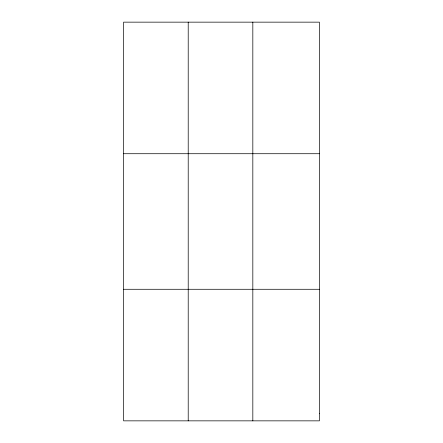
<?xml version="1.0" encoding="UTF-8"?>
<svg xmlns="http://www.w3.org/2000/svg" width="443" height="443" viewBox="0 0 443 443"><rect width="100%" height="100%" fill="white"/><g stroke="black" fill="none" stroke-linecap="round" stroke-linejoin="round"><path stroke-width="0.66" d="M188.214 420.85L188.214 22.15M252.826 420.85L252.826 22.15M123.597 153.721L319.403 153.721M123.597 289.279L319.403 289.279M319.403 413.54L319.403 420.85L123.597 420.85L123.597 22.15L319.403 22.15L319.403 413.54"/></g></svg>
